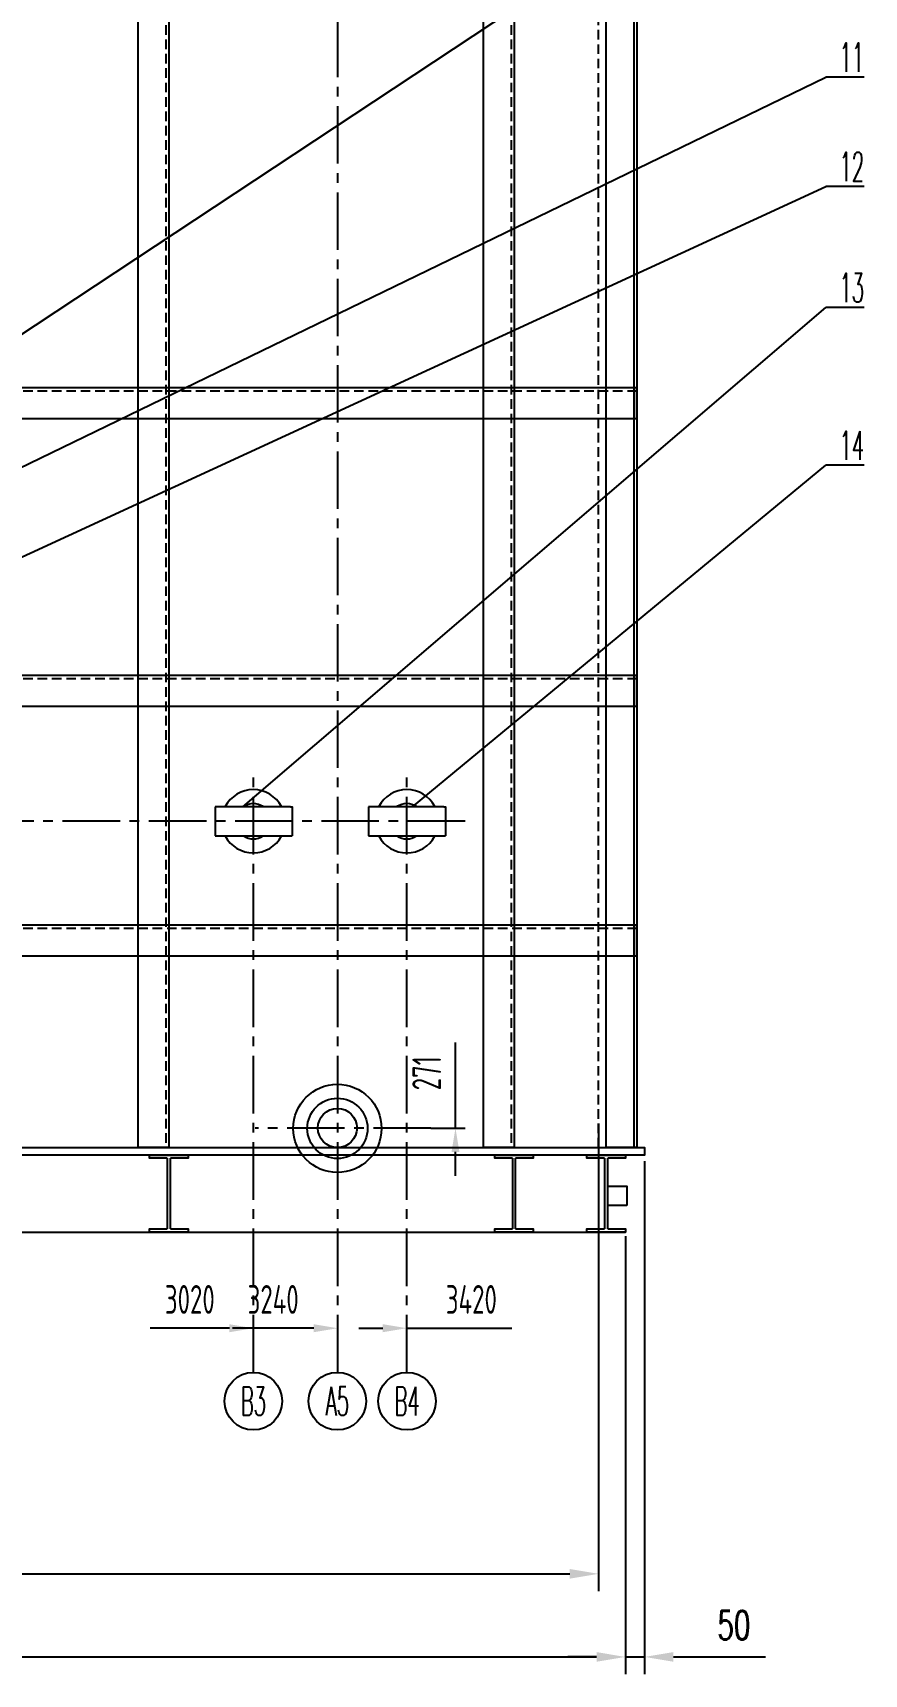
# Model space of a CAD drawing. Header units: millimetres. Extents: x 115735 to 194929, y 30422 to 45272.
# Drawn here: x 120578 to 122745, y 38229 to 42506 of the extents above; entities that cross this region are included whole.
import ezdxf
from ezdxf.enums import TextEntityAlignment as Align

# ---------------------------------------------------------------- set-up
doc = ezdxf.new("R2010")
doc.units = ezdxf.units.MM
doc.linetypes.add('CENTER2', pattern=[1.125, 0.75, -0.125, 0.125, -0.125])
doc.linetypes.add('DASHED2', pattern=[0.375, 0.25, -0.125])
doc.layers.add('DIM', color=3, linetype='Continuous')
doc.styles.add('HZFS', font='txt.shx', dxfattribs={"width": 0.67, "bigfont": 'HZFS.shx'})
doc.styles.add('JEREH', font='isocp.shx', dxfattribs={"width": 0.7, "bigfont": 'hzfs.shx'})
doc.styles.add('残雪', font='romans.shx', dxfattribs={"width": 0.5, "bigfont": 'hztxt.shx'})
doc.dimstyles.new('DIMSTD1-35', dxfattribs={"dimscale": 30, "dimtxt": 2.5, "dimasz": 2.5, "dimexe": 1.5, "dimexo": 0.5, "dimgap": 1.5, "dimtad": 1, "dimdec": 0, "dimrnd": 0.1, "dimdsep": 46, "dimtxsty": 'HZFS', "dimcen": 0, "dimclrd": 4, "dimclre": 4, "dimclrt": 4, "dimadec": 0, "dimazin": 0, "dimtfac": 0.5, "dimtdec": 4, "dimtmove": 0, "dimatfit": 3, "dimfxl": 1, "dimtolj": 1, "dimarcsym": 0})
doc.dimstyles.new('JEREH-单箭头', dxfattribs={"dimscale": 25, "dimtxt": 3, "dimasz": 2.5, "dimexe": 1, "dimexo": 0, "dimgap": 1.5, "dimtad": 1, "dimjust": 2, "dimdec": 0, "dimzin": 0, "dimdsep": 46, "dimtxsty": 'JEREH', "dimcen": 2.5, "dimse1": 1, "dimsd1": 1, "dimclrd": 130, "dimclre": 130, "dimclrt": 3, "dimadec": 0, "dimazin": 0, "dimtfac": 0.714286, "dimtdec": 0, "dimtmove": 0, "dimatfit": 3, "dimfxl": 1, "dimtzin": 0, "dimlwd": -1, "dimlwe": -1, "dimarcsym": 0})

# ---------------------------------------------------------------- blocks, each defined once
blk = doc.blocks.new('A$C4B3E1733')
at = {"color": 4}
for p, q in [((-4, -8), (-4, -192)), ((4, -192), (4, -8))]:
    blk.add_line(p, q, dxfattribs=at)
for points in [[(-4, -8), (-50, -8), (-50, 0), (50, 0), (50, -8), (4, -8)], [(4, -192), (50, -192), (50, -200), (-50, -200), (-50, -192), (-4, -192)]]:
    blk.add_lwpolyline(points, dxfattribs=at)
blk = doc.blocks.new('*D16')
at = {"color": 4, "lineweight": -2, "transparency": 16777216}
for p, q in [((118182.4, 39369.8), (118182.4, 38228.5)), ((122122.4, 39369.8), (122122.4, 38228.5)), ((118257.4, 38273.5), (122047.4, 38273.5))]:
    blk.add_line(p, q, dxfattribs=at)
at = {"color": 4, "transparency": 16777216}
for points in [[(118257.4, 38286), (118257.4, 38261), (118182.4, 38273.5)], [(122047.4, 38286), (122047.4, 38261), (122122.4, 38273.5)]]:
    blk.add_solid(points, dxfattribs=at)
at = {"layer": 'Defpoints', "color": 0, "transparency": 16777216}
for p in [(118182.4, 39384.8), (122122.4, 39384.8), (122122.4, 38273.5)]:
    blk.add_point(p, dxfattribs=at)
at = {"color": 4, "transparency": 16777216, "insert": (120152.4, 38356), "char_height": 75, "attachment_point": 5, "style": 'HZFS'}
blk.add_mtext('\\A1;3940', dxfattribs=at)
blk = doc.blocks.new('*D18')
at = {"color": 4, "lineweight": -2, "transparency": 16777216}
for p, q in [((122172.7, 39565.8), (122172.7, 38228.5)), ((122122.4, 39369.8), (122122.4, 38228.5)), ((122047.4, 38273.5), (121972.4, 38273.5)), ((122122.4, 38273.5), (122172.7, 38273.5)), ((122247.7, 38273.5), (122488.1, 38273.5))]:
    blk.add_line(p, q, dxfattribs=at)
at = {"color": 4, "transparency": 16777216}
for points in [[(122047.4, 38286), (122047.4, 38261), (122122.4, 38273.5)], [(122247.7, 38286), (122247.7, 38261), (122172.7, 38273.5)]]:
    blk.add_solid(points, dxfattribs=at)
at = {"layer": 'Defpoints', "color": 0, "transparency": 16777216}
for p in [(122172.7, 39580.8), (122122.4, 39384.8), (122172.7, 38273.5)]:
    blk.add_point(p, dxfattribs=at)
at = {"color": 4, "transparency": 16777216, "insert": (122405.4, 38356), "char_height": 75, "attachment_point": 5, "style": 'HZFS'}
blk.add_mtext('\\A1;50', dxfattribs=at)
blk = doc.blocks.new('*D22')
at = {"color": 4, "lineweight": -2, "transparency": 16777216}
for p, q in [((118252.7, 39663.8), (118252.7, 38445)), ((122052.7, 39663.8), (122052.7, 38445)), ((118327.7, 38490), (121977.7, 38490))]:
    blk.add_line(p, q, dxfattribs=at)
at = {"color": 4, "transparency": 16777216}
for points in [[(118327.7, 38502.5), (118327.7, 38477.5), (118252.7, 38490)], [(121977.7, 38502.5), (121977.7, 38477.5), (122052.7, 38490)]]:
    blk.add_solid(points, dxfattribs=at)
at = {"layer": 'Defpoints', "color": 0, "transparency": 16777216}
for p in [(118252.7, 39678.8), (122052.7, 39678.8), (122052.7, 38490)]:
    blk.add_point(p, dxfattribs=at)
at = {"color": 4, "transparency": 16777216, "insert": (120152.7, 38572.5), "char_height": 75, "attachment_point": 5, "style": 'HZFS'}
blk.add_mtext('\\A1;3800', dxfattribs=at)
blk = doc.blocks.new('*D26')
at = {"color": 130, "transparency": 16777216}
for p, q in [((121152.7, 39130.1), (121152.7, 39155.1)), ((121090.2, 39130.1), (120883.9, 39130.1))]:
    blk.add_line(p, q, dxfattribs=at)
blk.add_solid([(121090.2, 39140.5), (121090.2, 39119.7), (121152.7, 39130.1)], dxfattribs=at)
at = {"layer": 'Defpoints', "color": 0, "transparency": 16777216}
for p in [(118132.7, 39130.1), (121152.7, 39130.1), (121152.7, 39130.1)]:
    blk.add_point(p, dxfattribs=at)
at = {"color": 3, "transparency": 16777216, "insert": (120987.1, 39205.1), "char_height": 75, "attachment_point": 5, "style": 'JEREH'}
blk.add_mtext('3020', dxfattribs=at)
blk = doc.blocks.new('*D27')
at = {"color": 130, "transparency": 16777216}
for p, q in [((121552.7, 39080.8), (121552.7, 39155.1)), ((121427.7, 39130.1), (121490.2, 39130.1)), ((121552.7, 39130.1), (121826.7, 39130.1))]:
    blk.add_line(p, q, dxfattribs=at)
blk.add_solid([(121490.2, 39140.5), (121490.2, 39119.7), (121552.7, 39130.1)], dxfattribs=at)
at = {"layer": 'Defpoints', "color": 0, "transparency": 16777216}
for p in [(121552.7, 39130.1), (118132.7, 39080.8), (121552.7, 39080.8)]:
    blk.add_point(p, dxfattribs=at)
at = {"color": 3, "transparency": 16777216, "insert": (121721, 39205.1), "char_height": 75, "attachment_point": 5, "style": 'JEREH'}
blk.add_mtext('3420', dxfattribs=at)
blk = doc.blocks.new('*D29')
at = {"color": 130, "transparency": 16777216}
for p, q in [((121372.7, 39130.1), (121372.7, 39155.1)), ((121310.2, 39130.1), (121098.7, 39130.1))]:
    blk.add_line(p, q, dxfattribs=at)
blk.add_solid([(121310.2, 39140.5), (121310.2, 39119.7), (121372.7, 39130.1)], dxfattribs=at)
at = {"layer": 'Defpoints', "color": 0, "transparency": 16777216}
for p in [(118132.7, 39130.1), (121372.7, 39130.1), (121372.7, 39130.1)]:
    blk.add_point(p, dxfattribs=at)
at = {"color": 3, "transparency": 16777216, "insert": (121204.4, 39205.1), "char_height": 75, "attachment_point": 5, "style": 'JEREH'}
blk.add_mtext('3240', dxfattribs=at)
blk = doc.blocks.new('*D31')
at = {"color": 130, "transparency": 16777216}
for p, q in [((121679.6, 39651.8), (121679.6, 39874.7)), ((121615.7, 39651.8), (121704.6, 39651.8)), ((121679.6, 39526.8), (121679.6, 39589.3))]:
    blk.add_line(p, q, dxfattribs=at)
blk.add_solid([(121669.2, 39589.3), (121690, 39589.3), (121679.6, 39651.8)], dxfattribs=at)
at = {"layer": 'Defpoints', "color": 0, "transparency": 16777216}
for p in [(121615.7, 39651.8), (121679.6, 39651.8), (121642.4, 39380.8)]:
    blk.add_point(p, dxfattribs=at)
at = {"color": 3, "transparency": 16777216, "insert": (121604.6, 39794.5), "char_height": 75, "attachment_point": 5, "rotation": 90, "style": 'JEREH'}
blk.add_mtext('271', dxfattribs=at)
blk = doc.blocks.new('*D35')
at = {"color": 130, "transparency": 16777216}
for p, q in [((121310.2, 43955.1), (121098.7, 43955.1)), ((121372.7, 43967.9), (121372.7, 43930.1))]:
    blk.add_line(p, q, dxfattribs=at)
blk.add_solid([(121310.2, 43965.5), (121310.2, 43944.7), (121372.7, 43955.1)], dxfattribs=at)
at = {"layer": 'Defpoints', "color": 0, "transparency": 16777216}
for p in [(121372.7, 43967.9), (121372.7, 43955.1), (118132.7, 39456.3)]:
    blk.add_point(p, dxfattribs=at)
at = {"color": 3, "transparency": 16777216, "insert": (121204.4, 44030.1), "char_height": 75, "attachment_point": 5, "style": 'JEREH'}
blk.add_mtext('3240', dxfattribs=at)

msp = doc.modelspace()

# ---------------------------------------------------------------- linework, layer by layer
at = {"color": 1, "linetype": 'CENTER2', "ltscale": 200}
for p, q in [((121372.7, 39015), (121372.7, 44160)), ((121152.7, 39015), (121152.7, 40582.8)), ((121552.7, 39015), (121552.7, 40582.8)), ((121705.2, 40451.1), (118614, 40451.1)), ((121615.7, 39651.8), (121157.4, 39651.8))]:
    msp.add_line(p, q, dxfattribs=at)
at = {"color": 6, "linetype": 'DASHED2', "ltscale": 100}
for p, q in [((120924.7, 42600.8), (120924.7, 39600.8)), ((121824.7, 42600.8), (121824.7, 39600.8)), ((118152.7, 41572.8), (122152.7, 41572.8)), ((118152.7, 40822.8), (122152.7, 40822.8)), ((118152.7, 40172.8), (122152.7, 40172.8))]:
    msp.add_line(p, q, dxfattribs=at)
at = {"color": 4}
for p, q in [((122144.7, 42600.8), (122144.7, 39600.8)), ((118182.4, 39380.8), (122122.4, 39380.8))]:
    msp.add_line(p, q, dxfattribs=at)
for points in [[(118232.7, 39600.8), (122072.7, 39600.8), (122072.7, 42600.8), (118232.7, 42600.8)], [(120852.7, 39600.8), (120852.7, 42600.8), (120932.7, 42600.8), (120932.7, 39600.8)], [(121752.7, 39600.8), (121752.7, 42600.8), (121832.7, 42600.8), (121832.7, 39600.8)], [(122072.7, 39600.8), (122072.7, 42600.8), (122152.7, 42600.8), (122152.7, 39600.8)], [(118152.7, 41500.8), (122152.7, 41500.8), (122152.7, 41580.8), (118152.7, 41580.8)], [(118152.7, 40750.8), (122152.7, 40750.8), (122152.7, 40830.8), (118152.7, 40830.8)], [(118152.7, 40100.8), (122152.7, 40100.8), (122152.7, 40180.8), (118152.7, 40180.8)], [(118132.7, 39600.8), (122172.7, 39600.8), (122172.7, 39580.8), (118132.7, 39580.8)], [(122126.6, 39449.9), (122076.6, 39450), (122076.7, 39500), (122126.7, 39499.9)]]:
    msp.add_lwpolyline(points, close=True, dxfattribs=at)
at = {"color": 6, "linetype": 'DASHED2', "ltscale": 100}
msp.add_lwpolyline([(118252.7, 39600.8), (122052.7, 39600.8), (122052.7, 42600.8), (118252.7, 42600.8)], close=True, dxfattribs=at)
at = {"lineweight": -3, "ltscale": 10}
for points in [[(121056.2, 40489.2), (121052.8, 40489.2)], [(121052.8, 40489.2), (121052.8, 40437.6)], [(121068.5, 40489.2), (121056.2, 40489.2)], [(121087.6, 40489.2), (121068.5, 40489.2)], [(121111.2, 40489.2), (121087.6, 40489.2)], [(121139.2, 40489.2), (121111.2, 40489.2)], [(121167.3, 40489.2), (121139.2, 40489.2)], [(121195.4, 40489.2), (121167.3, 40489.2)], [(121218.9, 40489.2), (121195.4, 40489.2)], [(121238, 40489.2), (121218.9, 40489.2)], [(121249.2, 40489.2), (121238, 40489.2)], [(121249.2, 40489.2), (121253.7, 40489.2), (121253.7, 40489.2), (121253.7, 40412.9)], [(121456.2, 40489.2), (121452.8, 40489.2)], [(121452.8, 40489.2), (121452.8, 40437.6)], [(121468.5, 40489.2), (121456.2, 40489.2)], [(121487.6, 40489.2), (121468.5, 40489.2)], [(121511.2, 40489.2), (121487.6, 40489.2)], [(121539.2, 40489.2), (121511.2, 40489.2)], [(121567.3, 40489.2), (121539.2, 40489.2)], [(121595.4, 40489.2), (121567.3, 40489.2)], [(121618.9, 40489.2), (121595.4, 40489.2)], [(121638, 40489.2), (121618.9, 40489.2)], [(121649.2, 40489.2), (121638, 40489.2)], [(121649.2, 40489.2), (121653.7, 40489.2), (121653.7, 40489.2), (121653.7, 40412.9)], [(121052.8, 40437.6), (121052.8, 40412.9)], [(121452.8, 40437.6), (121452.8, 40412.9)], [(121052.8, 40412.9), (121056.2, 40412.9)], [(121056.2, 40412.9), (121068.5, 40412.9)], [(121068.5, 40412.9), (121087.6, 40412.9)], [(121087.6, 40412.9), (121111.2, 40412.9)], [(121111.2, 40412.9), (121139.2, 40412.9)], [(121139.2, 40412.9), (121167.3, 40412.9)], [(121153.8, 40412.9), (121151.6, 40412.9)], [(121167.3, 40412.9), (121195.4, 40412.9)], [(121195.4, 40412.9), (121218.9, 40412.9)], [(121218.9, 40412.9), (121238, 40412.9)], [(121238, 40412.9), (121249.2, 40412.9)], [(121249.2, 40412.9), (121253.7, 40412.9)], [(121452.8, 40412.9), (121456.2, 40412.9)], [(121456.2, 40412.9), (121468.5, 40412.9)], [(121468.5, 40412.9), (121487.6, 40412.9)], [(121487.6, 40412.9), (121511.2, 40412.9)], [(121511.2, 40412.9), (121539.2, 40412.9)], [(121539.2, 40412.9), (121567.3, 40412.9)], [(121567.3, 40412.9), (121595.4, 40412.9)], [(121595.4, 40412.9), (121618.9, 40412.9)], [(121618.9, 40412.9), (121638, 40412.9)], [(121638, 40412.9), (121649.2, 40412.9)], [(121649.2, 40412.9), (121653.7, 40412.9)]]:
    msp.add_lwpolyline(points, dxfattribs=at)
for centre, radius in [((121371.9, 39650.8), 115), ((121371.9, 39650.8), 78.5), ((121371.9, 39651.8), 51)]:
    msp.add_circle(centre, radius, dxfattribs=at)
at = {"color": 4}
for centre in [(121152.7, 38940), (121371.6, 38940), (121553.3, 38940)]:
    msp.add_circle(centre, 75, dxfattribs=at)
at = {"lineweight": -3, "ltscale": 10}
for centre, radius, start, end in [((121152.7, 40451.1), 82.5, 27.554, 152.446), ((121552.7, 40451.1), 82.5, 27.554, 152.446), ((121152.7, 40451.1), 46, 56.0614, 123.9386), ((121552.7, 40451.1), 46, 56.0614, 123.9386), ((121152.7, 40451.1), 82.5, 207.554, 332.446), ((121152.7, 40451.1), 46, 236.0614, 303.9386), ((121552.7, 40451.1), 82.5, 207.554, 332.446), ((121552.7, 40451.1), 46, 236.0614, 303.9386)]:
    msp.add_arc(centre, radius, start, end, dxfattribs=at)
at = {"layer": 'DIM', "ltscale": 80}
for p, q in [((118751.7, 40533.6), (122645, 43105.8)), ((118724.2, 40489.2), (122645, 42390.4)), ((122745, 42390.4), (122645, 42390.4)), ((119152.7, 40497.1), (122645, 42105.3)), ((122745, 42105.3), (122645, 42105.3)), ((121125.2, 40489.2), (122645, 41789.9)), ((122745, 41789.9), (122645, 41789.9)), ((121567.3, 40489.2), (122645, 41378.9)), ((122745, 41378.9), (122645, 41378.9))]:
    msp.add_line(p, q, dxfattribs=at)

# ---------------------------------------------------------------- block references
at = {"color": 4}
for p in [(120932.4, 39580.8), (121832.4, 39580.8), (122072.4, 39580.8)]:
    msp.add_blockref('A$C4B3E1733', p, dxfattribs=at)

# ---------------------------------------------------------------- texts
at = {"layer": 'DIM', "ltscale": 80, "style": '残雪', "width": 0.5}
for s, p in [('11', (122680.6, 42404.6)), ('12', (122680.6, 42119.5)), ('13', (122680.6, 41804.1)), ('14', (122680.6, 41393.1))]:
    msp.add_text(s, height=75, dxfattribs=at).set_placement(p)
for s, p in [('B3', (121152.7, 38940)), ('A5', (121371.6, 38940)), ('B4', (121553.3, 38940))]:
    msp.add_text(s, height=75, dxfattribs=at).set_placement(p, align=Align.MIDDLE_CENTER)

# ---------------------------------------------------------------- dimensions: what is measured, and where the dimension line sits
at = {"color": 4}
for base, p1, p2, dimstyle, picture, middle in [((121372.7, 43955.1), (118132.7, 39456.3), (121372.7, 43967.9), 'JEREH-单箭头', '*D35', (121204.4, 44030.1)), ((122052.7, 38490), (118252.7, 39678.8), (122052.7, 39678.8), 'DIMSTD1-35', '*D22', (120152.7, 38572.5)), ((122172.7, 38273.5), (122122.4, 39384.8), (122172.7, 39580.8), 'DIMSTD1-35', '*D18', (122405.4, 38356)), ((122122.4, 38273.5), (118182.4, 39384.8), (122122.4, 39384.8), 'DIMSTD1-35', '*D16', (120152.4, 38356)), ((121152.7, 39130.1), (118132.7, 39130.1), (121152.7, 39130.1), 'JEREH-单箭头', '*D26', (120987.1, 39205.1)), ((121372.7, 39130.1), (118132.7, 39130.1), (121372.7, 39130.1), 'JEREH-单箭头', '*D29', (121204.4, 39205.1))]:
    dim = msp.add_linear_dim(base=base, p1=p1, p2=p2, dimstyle=dimstyle, dxfattribs=at)
    dim.commit()
    dim.dimension.update_dxf_attribs({"geometry": picture, "text_midpoint": middle})
dim = msp.add_linear_dim(base=(121679.6, 39651.8), p1=(121642.4, 39380.8), p2=(121615.7, 39651.8), angle=90, dimstyle='JEREH-单箭头', dxfattribs=at)
dim.commit()
dim.dimension.update_dxf_attribs({"geometry": '*D31', "text_midpoint": (121679.6, 39794.5), "dimtype": 160})
dim = msp.add_linear_dim(base=(121552.7, 39130.1), p1=(118132.7, 39080.8), p2=(121552.7, 39080.8), dimstyle='JEREH-单箭头', dxfattribs=at)
dim.commit()
dim.dimension.update_dxf_attribs({"geometry": '*D27', "text_midpoint": (121721, 39130.1), "dimtype": 160})

doc.saveas('drawing.dxf')
